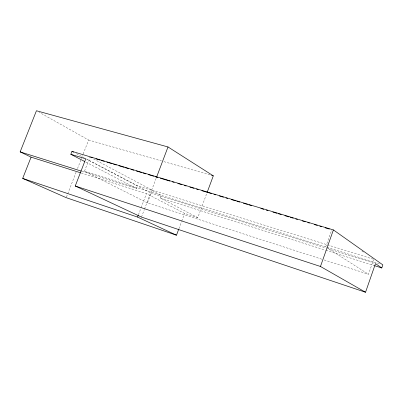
<?xml version="1.0" encoding="UTF-8"?>
<svg xmlns="http://www.w3.org/2000/svg" width="403" height="403" viewBox="0 0 403 403"><rect width="100%" height="100%" fill="white"/><g stroke="black" fill="none" stroke-linecap="round" stroke-linejoin="round"><path stroke-width="0.3" stroke-dasharray="2.02 1.51" d="M324.153 259.955L368.478 274.272L373.692 259.28M325.715 246.928L331.785 229.791M81.295 173.013L146.455 193.601L184.609 213.429L197.772 217.665L206.956 192.921M178.902 228.728L181.536 221.67M181.758 221.081L184.609 213.429M197.772 217.665L160.278 197.969L161.265 195.354L151.634 190.236L137.64 185.869L86.438 158.948M138.456 214.728L140.899 208.27M141.121 207.686L146.455 193.601M141.483 217.081L144.314 209.595M144.531 209.021L150.626 192.901L86.887 159.412M151.634 190.236L156.278 177.955M321.755 259.184L147.443 202.89L152.238 190.201L93.269 158.807M82 171.32L136.642 188.503L137.64 185.869M147.443 202.89L84.464 171.24L89.96 157.049M66.445 197.092L76.172 172.046M77.532 168.555L81.149 159.235M81.376 158.651L82.958 154.576M83.184 153.991L88.615 140.012L39.192 112.286M88.615 140.012L161.497 160.953M163.905 161.643L210.285 174.967M152.238 190.201L373.087 259.094M84.464 171.24L326.405 247.165M327.004 247.356L380.447 264.121M150.626 192.901L325.72 247.951M328.118 248.706L374.891 263.411M160.278 197.969L325.357 250.132M325.956 250.318L373.979 265.496M85.879 162.122L136.642 188.503M76.419 153.684L84.212 157.78M326.773 247.603L368.478 274.272M361.934 251.009L363.471 252.092"/><path stroke-width="0.6" d="M70.817 154.294L85.779 158.832L75.245 186L141.483 217.081L365.541 292.251L375.49 263.602L381.782 267.96L382.85 264.877L333.392 229.917L71.966 151.342L70.817 154.294L84.761 161.543M365.541 292.251L320.456 266.479L333.392 229.917M207.177 192.332L213.298 175.834L168.001 146.954L36.446 110.749L20.15 151.876L31.076 157.145L80.696 172.822M31.076 157.145L22.684 178.413L66.223 197.677L176.489 235.201L178.685 229.317M176.489 235.201L137.569 217.076L138.234 215.313M156.5 177.37L168.001 146.954M211.489 175.315L213.298 175.834M90.564 157.23L92.368 157.775M95.974 158.858L100.186 160.127M101.39 160.485L104.397 161.391M106.805 162.117L112.22 163.744M113.419 164.107L116.432 165.008M118.835 165.734L124.25 167.361M125.454 167.724L128.461 168.63M130.864 169.356L133.877 170.257M136.279 170.983L141.695 172.61M142.899 172.973L145.906 173.879M148.309 174.6L153.724 176.232M154.928 176.59L157.936 177.496M160.344 178.222L169.965 181.113M172.373 181.839L174.177 182.383M177.788 183.466L182 184.735M184.403 185.461L186.211 186M189.818 187.088L194.029 188.352M196.437 189.078L198.241 189.622M201.848 190.705L211.474 193.601M213.882 194.327L215.686 194.866M219.292 195.954L223.504 197.218M225.912 197.944L227.715 198.488M231.327 199.571L235.533 200.84M236.737 201.203L239.745 202.105M243.357 203.193L247.568 204.457M248.772 204.82L251.779 205.726M260.801 208.442L263.809 209.343M266.217 210.069L268.02 210.613M272.831 212.059L277.042 213.323M278.246 213.686L281.254 214.592M284.861 215.676L289.072 216.945M290.276 217.308L293.283 218.209M295.691 218.935L297.495 219.479M302.305 220.925L305.313 221.831M307.721 222.552L309.524 223.096M314.34 224.547L317.347 225.448M319.75 226.174L321.559 226.718M325.166 227.801L329.377 229.07M20.15 151.876L81.396 171.134M374.578 265.683L381.782 267.96M75.245 186L320.456 266.479M22.684 178.413L137.569 217.076M71.966 151.342L73.638 152.218"/></g></svg>
